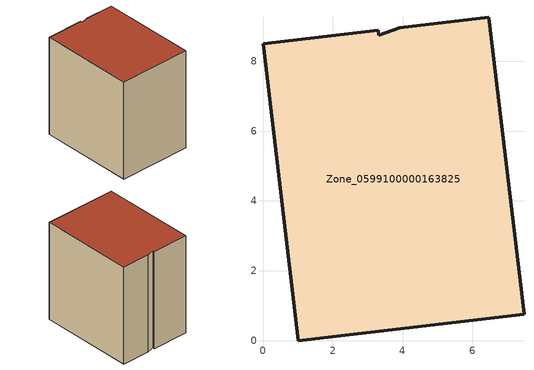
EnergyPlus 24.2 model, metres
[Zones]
Zone_0599100000163825
 floor ground (C_G): 3.92,8.96 6.47,9.26 7.48,0.76 1.01,0 0,8.5 3.3,8.89 3.32,8.74 z0
 wall outside (C_F): 1.01,0 7.48,0.76 6.47,9.26 3.92,8.96 3.32,8.74 3.3,8.89 0,8.5 1.01,0 z0:9.05
 roof outside (C_R): 6.47,9.26 3.92,8.96 3.32,8.74 3.3,8.89 0,8.5 1.01,0 7.48,0.76 z9.05
[BUILDING]
Pand.0599100000163825: North Axis=0; Terrain=City; Loads Convergence Tolerance Value=0.04; Temperature Convergence Tolerance Value=0.4; Solar Distribution=FullExterior; Maximum Number of Warmup Days=25; Minimum Number of Warmup Days=1
[Site:Location]
Rotterdam.The.Hague.AP_ZH_NLD Design_Conditions: Latitude=51.96; Longitude=4.45; Time Zone=1; Elevation=-4.5
[SITE:GROUNDTEMPERATURE:BUILDINGSURFACE]
18, 18, 18, 18, 18, 18, 18, 18, 18, 18, 18, 18
[MATERIAL] Thermal Absorptance=0.9; Solar Absorptance=0.7; Visible Absorptance=0.7
Name | Roughness | Thickness | Conductivity | Density | Specific Heat
G.D.1965 | MediumSmooth | 0.15 | 1 | 540 | 1210
F.D.1965 | Rough | 0.3 | 0.857143 | 1920 | 840
R.D.1965 | MediumRough | 0.2 | 0.08 | 1500 | 1000
[CONSTRUCTION]
C_G: G.D.1965
C_F: F.D.1965
C_R: R.D.1965
[ZONE]
Zone_0599100000163825: Type=1; Multiplier=1; Ceiling Height=Autocalculate; Volume=Autocalculate; Floor Area=autocalculate; Part of Total Floor Area=Yes
[ZONEINFILTRATION:DESIGNFLOWRATE]
Infil_Zone_0599100000163825: Zone or ZoneList or Space or SpaceList=Zone_0599100000163825; Schedule=AlwaysOn; Design Flow Rate Calculation Method=Flow/Area; Flow Rate per Floor Area=0.0042; Constant Term Coefficient=1; Temperature Term Coefficient=0; Velocity Term Coefficient=0; Velocity Squared Term Coefficient=0
[HVACTEMPLATE:ZONE:IDEALLOADSAIRSYSTEM]
Zone_0599100000163825: Maximum Heating Supply Air Temperature=50; Minimum Cooling Supply Air Temperature=13; Maximum Heating Supply Air Humidity Ratio=0.0156; Minimum Cooling Supply Air Humidity Ratio=0.0077; Heating Limit=NoLimit; Cooling Limit=NoLimit; Dehumidification Control Type=ConstantSensibleHeatRatio; Cooling Sensible Heat Ratio=0.7; Dehumidification Setpoint=60; Humidification Control Type=None; Humidification Setpoint=30; Outdoor Air Method=None; Outdoor Air Flow Rate per Person=0.00944; Outdoor Air Flow Rate per Zone Floor Area=0; Outdoor Air Flow Rate per Zone=0; Demand Controlled Ventilation Type=None; Outdoor Air Economizer Type=NoEconomizer; Heat Recovery Type=None; Sensible Heat Recovery Effectiveness=0.7; Latent Heat Recovery Effectiveness=0.65
[ZONECONTROL:THERMOSTAT]
ThermostatControl_Zone_0599100000163825: Zone or ZoneList=Zone_0599100000163825; Control Type Schedule=DualSetpointControlType; Control 1=Thermostat_Zone_0599100000163825; Temperature Difference Between Cutout And Setpoint=0
[THERMOSTATSETPOINT:DUALSETPOINT]
Thermostat_Zone_0599100000163825: Heating Setpoint Temperature Schedule=HeatingSetpoint_Zone_0599100000163825; Cooling Setpoint Temperature Schedule=CoolingSetpoint_Zone_0599100000163825
[SCHEDULE:COMPACT]
HeatingSetpoint_Zone_0599100000163825: Through: 12/31, For: AllDays, Until: 24:00, 21
CoolingSetpoint_Zone_0599100000163825: Through: 12/31, For: AllDays, Until: 24:00, 24
DualSetpointControlType: Through: 12/31, For: AllDays, Until: 24:00, 4
AlwaysOn: Through: 12/31, For: AllDays, Until: 24:00, 1
